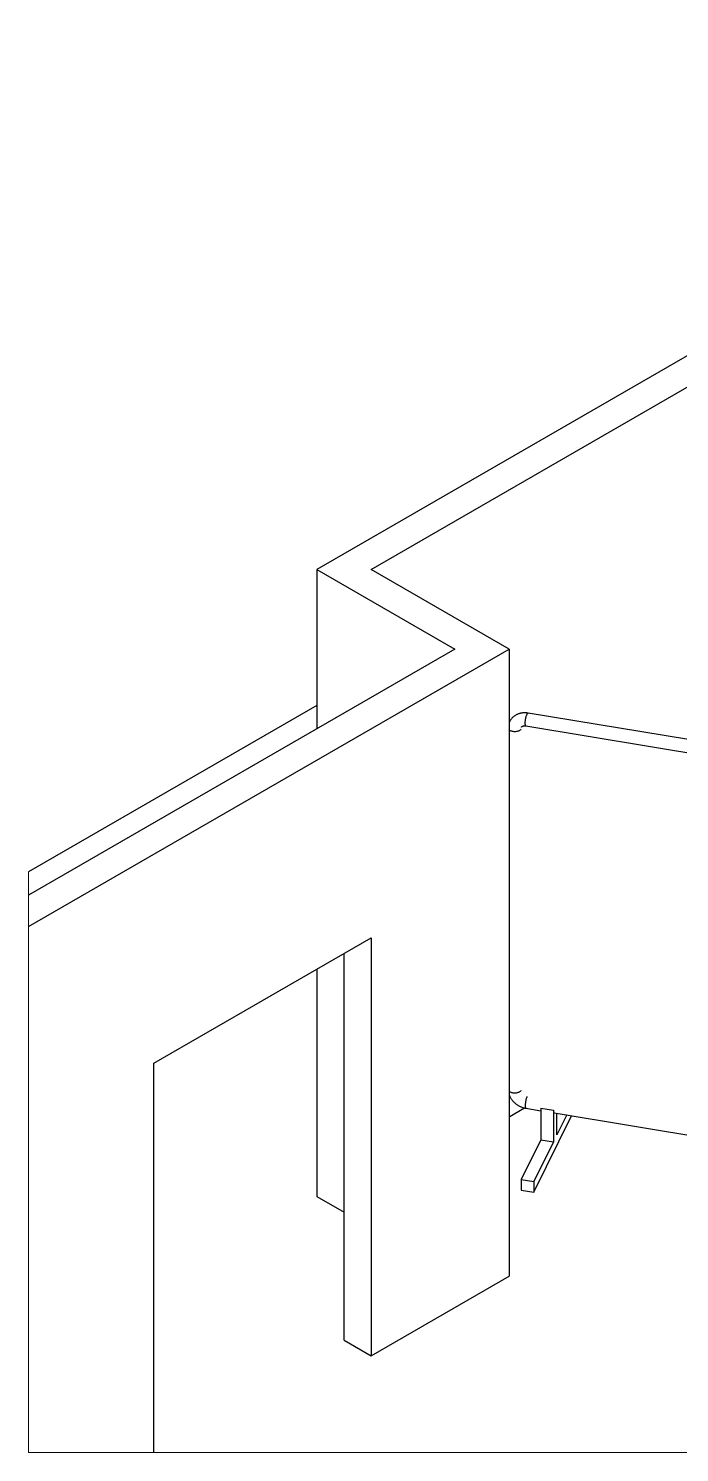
# Model space of a CAD drawing. Header units: millimetres. Extents: x 126 to 938, y 244 to 707.
# Drawn here: x 126 to 253.2, y 429.3 to 707.4 of the extents above; entities that cross this region are included whole.
import ezdxf

# ---------------------------------------------------------------- set-up
doc = ezdxf.new("R2010")
doc.units = ezdxf.units.MM

msp = doc.modelspace()

# ---------------------------------------------------------------- linework, layer by layer
at = {"color": 7, "linetype": 'Continuous', "lineweight": 25}
for p, q in [((365.35, 707.44), (182.32, 601.78)), ((192.93, 601.78), (365.35, 701.32)), ((182.32, 601.78), (209.26, 586.23)), ((182.32, 601.78), (182.32, 570.67)), ((219.87, 586.23), (192.93, 601.78)), ((126, 532.04), (219.87, 586.23)), ((209.26, 586.23), (126, 538.16)), ((219.87, 586.23), (219.87, 463.75)), ((182.32, 575.23), (126, 542.71)), ((306.71, 560.05), (223.58, 573.72)), ((223.17, 571.22), (306.3, 557.54)), ((150.5, 505.35), (192.93, 529.85)), ((192.93, 529.85), (192.93, 448.19)), ((187.63, 451.25), (187.63, 526.79)), ((182.32, 523.72), (182.32, 479.3)), ((150.5, 429.32), (150.5, 505.35)), ((219.87, 494.85), (222.91, 496.61)), ((223.17, 496.55), (226.09, 496.07)), ((224.7, 480.15), (232.08, 495.09)), ((226.09, 496.6), (228.53, 496.2)), ((226.09, 496.6), (226.09, 490.38)), ((228.53, 496.2), (228.53, 489.97)), ((228.67, 495.65), (264.74, 489.71)), ((229.23, 491.39), (229.23, 495.56)), ((231.13, 495.24), (229.23, 491.39)), ((226.09, 490.38), (222.26, 482.62)), ((228.53, 489.97), (224.7, 482.22)), ((226.09, 490.38), (228.53, 489.97)), ((222.26, 482.62), (224.7, 482.22)), ((222.26, 482.62), (222.26, 480.55)), ((224.7, 482.22), (224.7, 480.15)), ((182.32, 479.3), (187.63, 476.24)), ((222.26, 480.55), (224.7, 480.15)), ((192.93, 448.19), (219.87, 463.75)), ((187.63, 451.25), (192.93, 448.19))]:
    msp.add_line(p, q, dxfattribs=at)
at = {"color": 7, "linetype": 'Continuous', "lineweight": 18, "flags": 128}
msp.add_lwpolyline([(126, 542.71), (126, 538.63), (126, 538.16), (126, 532.04), (126, 429.32), (145.2, 429.32), (150.5, 429.32), (501.58, 429.32), (501.58, 513.15), (501.58, 519.27), (501.58, 558.05), (501.58, 562.14), (501.58, 635.63), (501.58, 641.76)], dxfattribs=at)
at = {"color": 7, "linetype": 'Continuous', "lineweight": 25, "flags": 128}
for points in [[(223.17, 571.22), (223.16, 571.22), (223.13, 571.24), (223.1, 571.28), (223.08, 571.34), (223.06, 571.41), (223.04, 571.49), (223.03, 571.59), (223.03, 571.71), (223.03, 571.83), (223.03, 571.96), (223.04, 572.1), (223.06, 572.24), (223.08, 572.39), (223.1, 572.54), (223.13, 572.69), (223.16, 572.83), (223.19, 572.97), (223.23, 573.1), (223.27, 573.23), (223.31, 573.34), (223.35, 573.44), (223.39, 573.53), (223.43, 573.6), (223.47, 573.66), (223.51, 573.7), (223.54, 573.72), (223.58, 573.73), (223.58, 573.72)], [(222.18, 570.6), (222.16, 570.56), (222.1, 570.48), (222.02, 570.41), (221.93, 570.34), (221.82, 570.28), (221.7, 570.23), (221.57, 570.18), (221.44, 570.14), (221.29, 570.12), (221.15, 570.1), (221, 570.09), (220.85, 570.1), (220.7, 570.11), (220.55, 570.13), (220.41, 570.17), (220.28, 570.21), (220.16, 570.26), (220.05, 570.32), (219.95, 570.39), (219.87, 570.46), (219.87, 570.46)], [(222.18, 500.02), (222.16, 499.98), (222.1, 499.9), (222.02, 499.83), (221.93, 499.76), (221.82, 499.7), (221.7, 499.64), (221.57, 499.6), (221.44, 499.56), (221.29, 499.53), (221.15, 499.52), (221, 499.51), (220.85, 499.51), (220.7, 499.53), (220.55, 499.55), (220.41, 499.59), (220.28, 499.63), (220.16, 499.68), (220.05, 499.74), (219.95, 499.81), (219.87, 499.88), (219.87, 499.88)], [(223.36, 498.82), (223.35, 498.78), (223.31, 498.68), (223.27, 498.56), (223.23, 498.44), (223.19, 498.31), (223.16, 498.17), (223.13, 498.02), (223.1, 497.88), (223.08, 497.73), (223.06, 497.58), (223.04, 497.44), (223.03, 497.3), (223.03, 497.16), (223.03, 497.04), (223.03, 496.93), (223.04, 496.83), (223.06, 496.74), (223.08, 496.67), (223.1, 496.62), (223.13, 496.58), (223.16, 496.56), (223.17, 496.55)], [(228.53, 496.2), (228.53, 496.08), (228.54, 495.97), (228.55, 495.88), (228.57, 495.8), (228.59, 495.73), (228.62, 495.69), (228.65, 495.66), (228.67, 495.65)]]:
    msp.add_lwpolyline(points, dxfattribs=at)
at = {"color": 7, "linetype": 'Continuous', "lineweight": 25}
for points, knots in [([(223.58, 573.72), (223.54, 573.73), (223.41, 573.75), (223.2, 573.77), (222.95, 573.78), (222.71, 573.78), (222.48, 573.76), (222.24, 573.72), (222.01, 573.67), (221.79, 573.61), (221.57, 573.53), (221.36, 573.44), (221.16, 573.33), (220.97, 573.21), (220.8, 573.08), (220.63, 572.94), (220.47, 572.79), (220.33, 572.63), (220.21, 572.46), (220.09, 572.28), (219.99, 572.09), (219.92, 571.93), (219.88, 571.83), (219.87, 571.8)], [0, 0, 0, 0, 0.03203, 0.085602, 0.13892, 0.191886, 0.244457, 0.296588, 0.348243, 0.399391, 0.450008, 0.500079, 0.549604, 0.598591, 0.647065, 0.695059, 0.74262, 0.7898, 0.836666, 0.883282, 0.929721, 0.976061, 1, 1, 1, 1]), ([(222.28, 570.99), (222.29, 571), (222.31, 571.03), (222.35, 571.07), (222.39, 571.1), (222.44, 571.14), (222.51, 571.17), (222.59, 571.2), (222.68, 571.22), (222.78, 571.23), (222.89, 571.24), (223, 571.24), (223.1, 571.23), (223.15, 571.22), (223.17, 571.22)], [0, 0, 0, 0, 0.051575, 0.1035753, 0.1604647, 0.2239066, 0.3032591, 0.3905731, 0.4860262, 0.5895507, 0.7007841, 0.8191774, 0.9439293, 1, 1, 1, 1]), ([(219.87, 499.24), (219.87, 499.24), (219.89, 499.16), (219.95, 499.02), (220.04, 498.81), (220.15, 498.61), (220.27, 498.41), (220.41, 498.21), (220.56, 498.03), (220.72, 497.85), (220.89, 497.68), (221.07, 497.52), (221.26, 497.36), (221.46, 497.22), (221.67, 497.09), (221.89, 496.97), (222.12, 496.87), (222.34, 496.77), (222.58, 496.69), (222.82, 496.63), (223.01, 496.58), (223.13, 496.56), (223.17, 496.55)], [0, 0, 0, 0, 0.000214, 0.050931, 0.10224, 0.154134, 0.206595, 0.259594, 0.313088, 0.36703, 0.42137, 0.476046, 0.531006, 0.586189, 0.641536, 0.696993, 0.752501, 0.808007, 0.863457, 0.918799, 0.973984, 1, 1, 1, 1])]:
    msp.add_open_spline(points, degree=3, knots=knots, dxfattribs=at)

doc.saveas('drawing.dxf')
